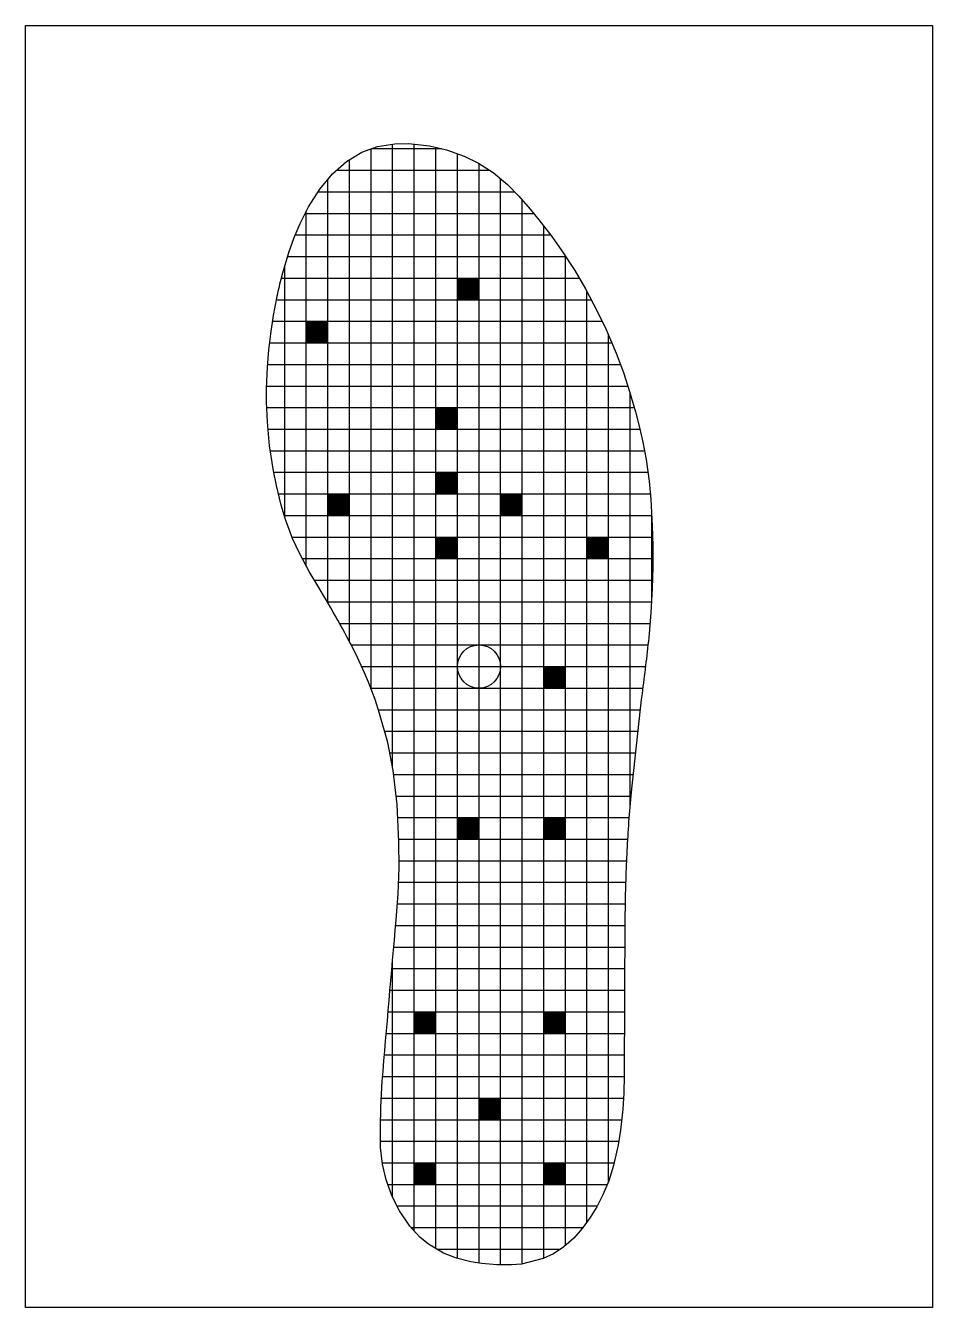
# Model space of a CAD drawing. Extents: x 265 to 475, y 31 to 328.
import ezdxf

# ---------------------------------------------------------------- set-up
doc = ezdxf.new("R2010")
doc.units = 0
doc.header["$MEASUREMENT"] = 0
doc.layers.get('0').update_dxf_attribs({"linetype": 'CONTINUOUS'})
doc.layers.add('LAYER_1', color=7, linetype='CONTINUOUS')

msp = doc.modelspace()

# ---------------------------------------------------------------- hatches: boundary and pattern name
at = {"true_color": 0xcd2027}
h = msp.add_hatch(dxfattribs=at)
h.set_pattern_fill('ANSI31', color=242)
h.paths.add_polyline_path([(389.62, 179.48), (384.62, 179.48), (384.62, 174.48), (389.62, 174.48)])
h.paths.add_polyline_path([(389.62, 99.48), (384.62, 99.48), (384.62, 94.48), (389.62, 94.48)])
h.paths.add_polyline_path([(389.62, 64.48), (384.62, 64.48), (384.62, 59.48), (389.62, 59.48)])
h.paths.add_polyline_path([(389.62, 144.48), (384.62, 144.48), (384.62, 139.48), (389.62, 139.48)])
h.paths.add_polyline_path([(364.62, 239.48), (359.62, 239.48), (359.62, 234.48), (364.62, 234.48)])
h.paths.add_polyline_path([(369.62, 269.48), (364.62, 269.48), (364.62, 264.48), (369.62, 264.48)])
h.paths.add_polyline_path([(399.62, 209.48), (394.62, 209.48), (394.62, 204.48), (399.62, 204.48)])
h.paths.add_polyline_path([(379.62, 219.48), (374.62, 219.48), (374.62, 214.48), (379.62, 214.48)])
at = {"true_color": 0x139b48}
h = msp.add_hatch(dxfattribs=at)
h.set_pattern_fill('ANSI31', color=114)
h.paths.add_polyline_path([(374.62, 79.48), (369.62, 79.48), (369.62, 74.48), (374.62, 74.48)])
h.paths.add_polyline_path([(359.62, 64.48), (354.62, 64.48), (354.62, 59.48), (359.62, 59.48)])
h.paths.add_polyline_path([(359.62, 99.48), (354.62, 99.48), (354.62, 94.48), (359.62, 94.48)])
h.paths.add_polyline_path([(369.62, 144.48), (364.62, 144.48), (364.62, 139.48), (369.62, 139.48)])
h.paths.add_polyline_path([(364.62, 224.48), (359.62, 224.48), (359.62, 219.48), (364.62, 219.48)])
h.paths.add_polyline_path([(364.62, 209.48), (359.62, 209.48), (359.62, 204.48), (364.62, 204.48)])
h.paths.add_polyline_path([(339.62, 219.48), (334.62, 219.48), (334.62, 214.48), (339.62, 214.48)])
h.paths.add_polyline_path([(334.62, 259.48), (329.62, 259.48), (329.62, 254.48), (334.62, 254.48)])

# ---------------------------------------------------------------- linework, layer by layer
for p, q in [((349.62, 155.91, 20), (349.62, 300.52, 20)), ((354.62, 48.67, 20), (354.62, 300.54, 20)), ((344.62, 174.28, 20), (344.62, 299.42, 20)), ((344.8, 299.48), (361.01, 299.48)), ((359.62, 44.62, 20), (359.62, 299.82, 20)), ((364.62, 42.36, 20), (364.62, 298.32, 20)), ((336.63, 294.48), (372.07, 294.48)), ((339.62, 185.24, 20), (339.62, 296.94, 20)), ((369.62, 41.25), (369.62, 296.08)), ((369.62, 41.25, 20), (369.62, 296.08, 20)), ((334.62, 194.25, 20), (334.62, 292.36, 20)), ((374.62, 40.83, 20), (374.62, 292.49, 20)), ((332.34, 289.48), (377.82, 289.48)), ((379.62, 41.07, 20), (379.62, 287.56, 20)), ((329.36, 284.48), (382.29, 284.48)), ((329.62, 202.73, 20), (329.62, 285, 20)), ((327.06, 279.48), (386.21, 279.48)), ((384.62, 42.35, 20), (384.62, 281.56, 20)), ((325.29, 274.48), (389.68, 274.48)), ((389.62, 45.3, 20), (389.62, 274.58, 20)), ((324.62, 214.18, 20), (324.62, 272.25, 20)), ((323.84, 269.48), (392.81, 269.48)), ((322.72, 264.48), (395.6, 264.48)), ((394.62, 50.72, 20), (394.62, 266.34, 20)), ((321.85, 259.48), (398.13, 259.48)), ((399.62, 60.2, 20), (399.62, 256.19, 20)), ((321.17, 254.48), (400.35, 254.48)), ((320.7, 249.48), (402.34, 249.48)), ((320.46, 244.48), (404.08, 244.48)), ((404.62, 147.45, 20), (404.62, 242.83, 20)), ((320.47, 239.48), (405.59, 239.48)), ((320.76, 234.48), (406.88, 234.48)), ((321.29, 229.48), (407.91, 229.48)), ((322.07, 224.48), (408.71, 224.48)), ((323.16, 219.48), (409.29, 219.48)), ((324.53, 214.48), (409.62, 214.48)), ((409.62, 195.24, 20), (409.62, 214.56, 20)), ((326.33, 209.48), (409.83, 209.48)), ((328.67, 204.48), (409.89, 204.48)), ((331.48, 199.48), (409.8, 199.48)), ((334.48, 194.48), (409.58, 194.48)), ((337.33, 189.48), (409.22, 189.48)), ((340.01, 184.48), (408.74, 184.48)), ((342.44, 179.48), (408.16, 179.48)), ((344.54, 174.48), (407.55, 174.48)), ((346.31, 169.48), (406.93, 169.48)), ((347.75, 164.48), (406.36, 164.48)), ((348.93, 159.48), (405.81, 159.48)), ((349.82, 154.48), (405.29, 154.48)), ((350.4, 149.48), (404.79, 149.48)), ((350.79, 144.48), (404.37, 144.48)), ((351.05, 139.48), (404.03, 139.48)), ((351.12, 134.48), (403.76, 134.48)), ((351.02, 129.48), (403.57, 129.48)), ((350.74, 124.48), (403.46, 124.48)), ((350.32, 119.48), (403.41, 119.48)), ((349.88, 114.48), (403.38, 114.48)), ((349.62, 56.51, 20), (349.62, 111.51, 20)), ((349.44, 109.48), (403.35, 109.48)), ((349, 104.48), (403.32, 104.48)), ((348.57, 99.48), (403.3, 99.48)), ((348.14, 94.48), (403.27, 94.48)), ((347.71, 89.48), (403.24, 89.48)), ((347.28, 84.48), (403.21, 84.48)), ((346.98, 79.48), (403.11, 79.48)), ((346.81, 74.48), (402.67, 74.48)), ((346.79, 69.48), (401.96, 69.48)), ((347.21, 64.48), (400.92, 64.48)), ((348.51, 59.48), (399.32, 59.48)), ((350.62, 54.48), (397, 54.48)), ((353.86, 49.48), (393.73, 49.48)), ((359.85, 44.48), (388.51, 44.48))]:
    msp.add_line(p, q)
msp.add_lwpolyline([(264.62, 327.99), (474.62, 327.99), (474.62, 30.99), (264.62, 30.99)], close=True)
msp.add_circle((369.62, 179.48), 5)
msp.add_point((369.62, 179.48))
at = {"layer": 'LAYER_1', "color": 7}
msp.add_lwpolyline([(346.61, 168.59), (345.54, 171.83), (344.01, 175.89), (343.13, 178.01), (341.06, 182.44, 0.020319), (332.5, 197.78), (330.29, 201.49), (328.09, 205.57), (326.46, 209.14), (324.81, 213.54), (323.81, 216.87), (322.68, 221.44), (321.99, 224.84), (321.11, 230.64), (320.6, 236.15), (320.42, 240.78), (320.43, 243.93), (320.64, 248.82), (320.98, 252.86), (321.42, 256.57), (322.05, 260.84), (322.78, 264.83, -0.00857), (323.78, 269.22), (324.16, 270.72), (325.56, 275.41), (326.83, 278.92), (328.17, 282.13), (330.11, 285.98), (332.74, 290.1), (335.68, 293.64), (338.93, 296.52), (342.47, 298.65), (346.14, 299.97), (350.14, 300.6), (353.3, 300.67), (358.16, 300.17), (362.1, 299.22), (366.16, 297.76), (369.52, 296.14), (372.92, 293.93), (376.2, 291.14), (378.81, 288.47), (381.5, 285.43), (383.51, 283), (386.49, 279.12), (388.83, 275.81), (391.79, 271.21), (394.27, 266.99), (397.1, 261.64), (398.96, 257.74), (401.36, 252.11), (403.05, 247.6), (404.51, 243.2), (405.88, 238.5), (406.8, 234.88), (407.54, 231.49), (408.3, 227.42), (409.01, 222.4), (409.4, 218.29), (409.76, 212.06), (409.89, 207.43), (409.89, 202.53), (409.75, 197.64), (409.43, 191.94), (408.93, 186.15, -0.004247), (407.39, 173.23, 0.004579), (406.06, 161.81, 0.001734), (404.87, 150.4), (404.28, 143.46, 0.008559), (403.59, 130.22, 0.00423), (403.42, 120.99), (403.21, 84.68), (403.18, 80.64), (402.96, 76.91), (402.39, 72.05), (401.82, 68.63), (400.78, 63.84), (399.65, 60.28), (398.32, 57.08), (396.89, 54.26), (395.39, 51.79), (393.54, 49.23), (391.62, 47.06), (389.26, 44.98), (386.84, 43.39), (384.51, 42.3), (379.46, 41.03), (377.12, 40.82), (373.74, 40.83), (370.28, 41.14), (367.74, 41.56), (364.37, 42.42), (361.43, 43.56), (357.93, 45.6), (355.95, 47.24), (353.58, 49.78), (351.18, 53.35), (349.52, 56.7), (348.14, 60.51), (347.25, 64.14), (346.8, 68.05), (346.77, 72.48), (346.87, 77.37), (347.19, 83.42, -0.000746), (350.43, 120.75), (350.92, 126.78), (351.13, 132.83), (351.08, 138.88), (350.63, 147.49), (349.72, 155.4), (348.47, 161.89), (346.61, 168.59)], format="xyb", dxfattribs=at)

doc.saveas('drawing.dxf')
